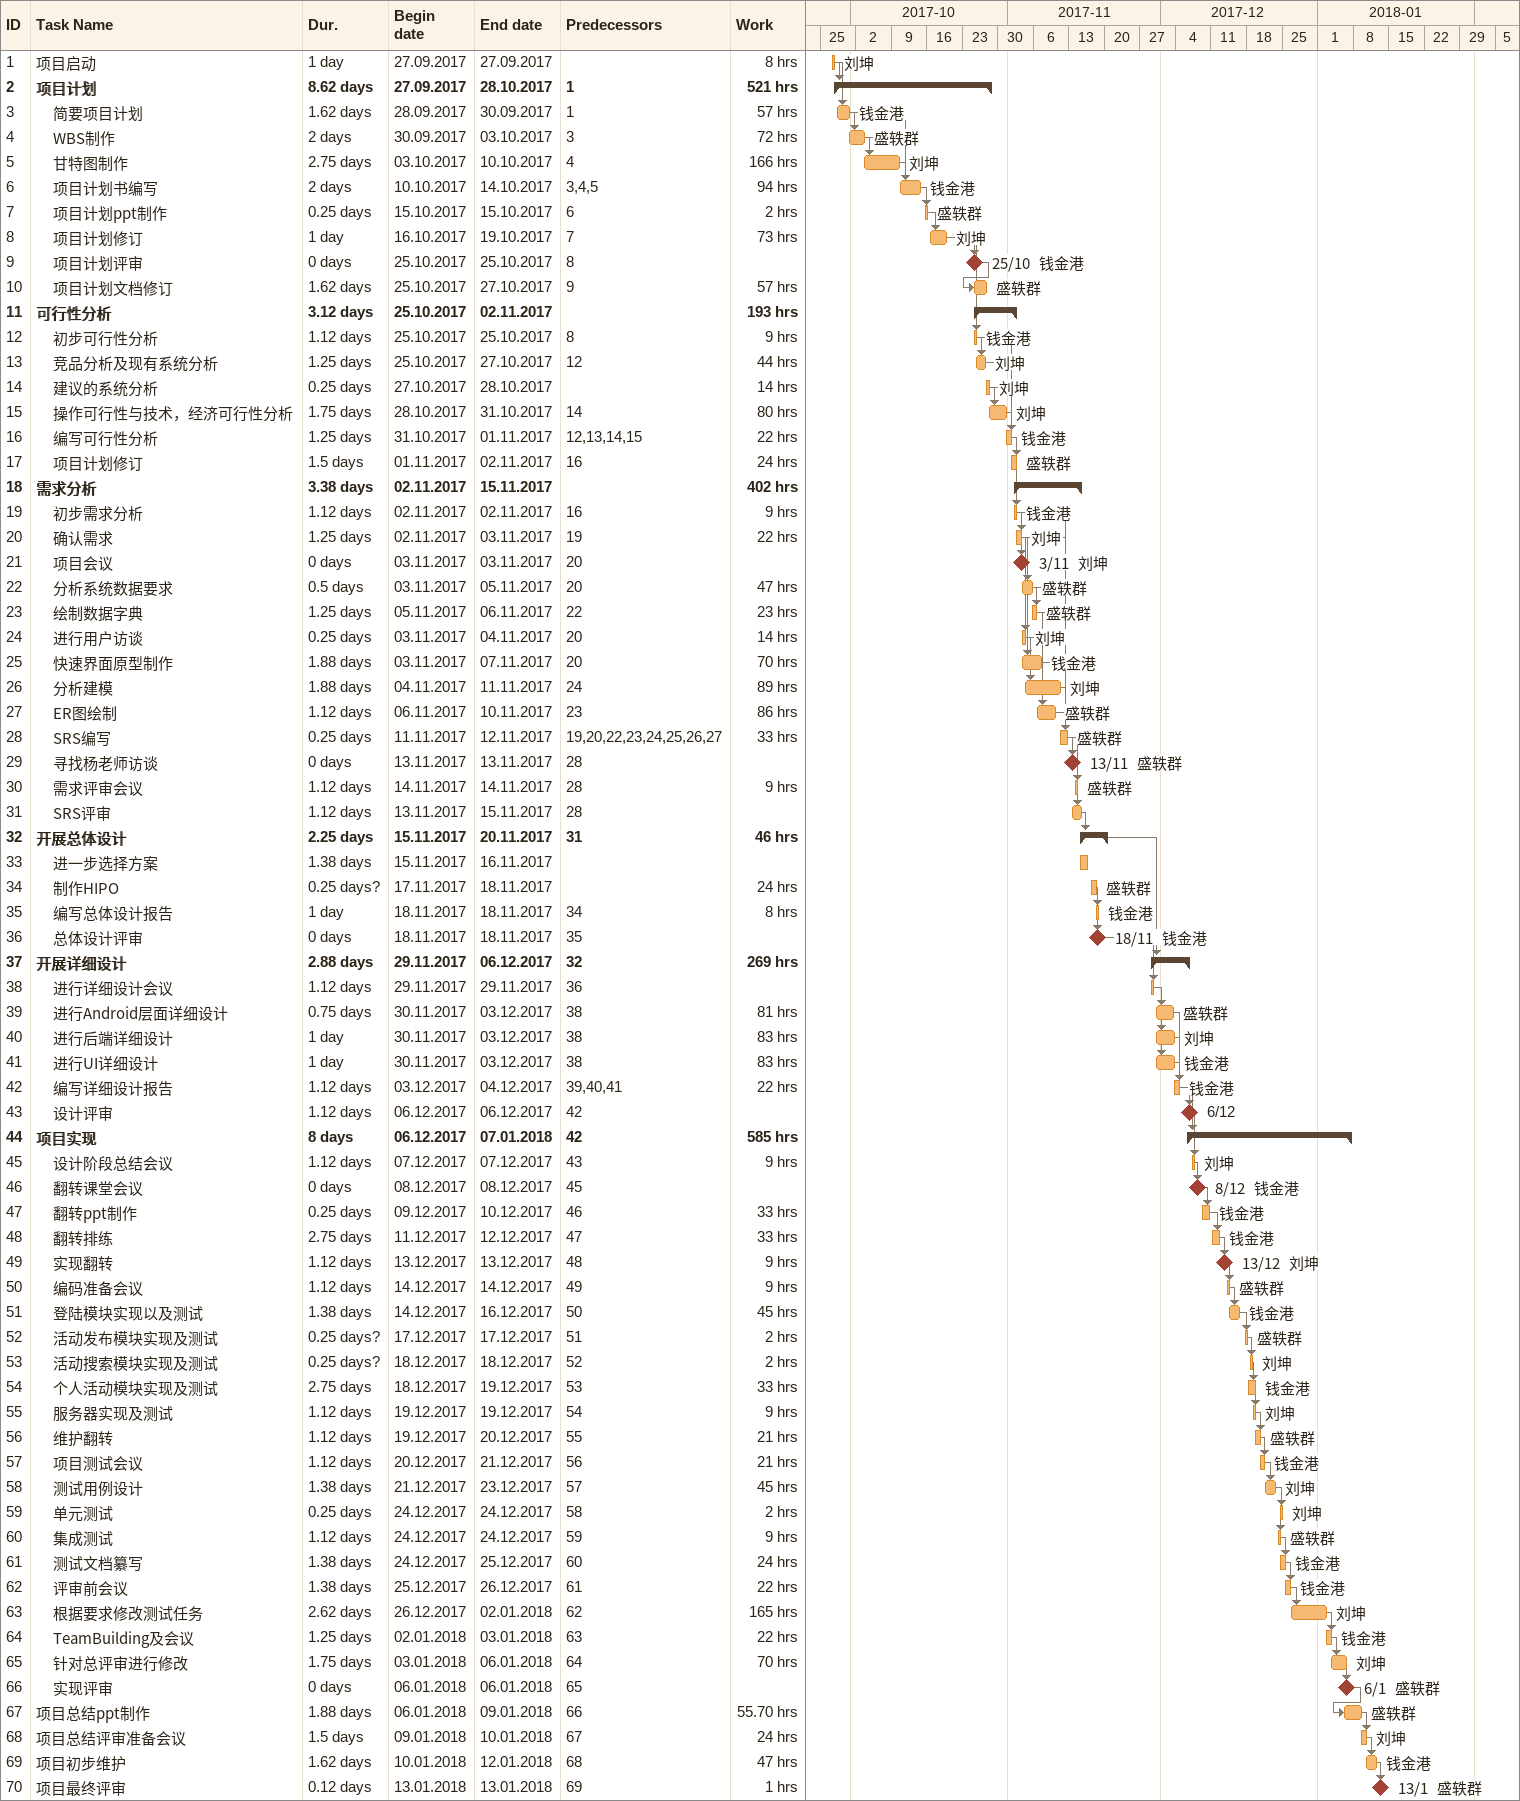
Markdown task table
| ID | Level | Task | Duration | Start | Finish | Predecessors | Resources | Work (h) |
|---|---|---|---|---|---|---|---|---|
| 1 | 1 | 项目启动 | 1d | 2017-09-27 | 2017-09-27 |  | 刘坤 | 8 |
| 2 | 1 | **项目计划** | 8.62d | 2017-09-27 | 2017-10-28 | 1 |  | 521 |
| 3 | 2 | 简要项目计划 | 1.62d | 2017-09-28 | 2017-09-30 | 1 | 钱金港 | 57 |
| 4 | 2 | WBS制作 | 2d | 2017-09-30 | 2017-10-03 | 3 | 盛轶群 | 72 |
| 5 | 2 | 甘特图制作 | 2.75d | 2017-10-03 | 2017-10-10 | 4 | 刘坤 | 166 |
| 6 | 2 | 项目计划书编写 | 2d | 2017-10-10 | 2017-10-14 | 3, 4, 5 | 钱金港 | 94 |
| 7 | 2 | 项目计划ppt制作 | 0.25d | 2017-10-15 | 2017-10-15 | 6 | 盛轶群 | 2 |
| 8 | 2 | 项目计划修订 | 1d | 2017-10-16 | 2017-10-19 | 7 | 刘坤 | 73 |
| 9 | 2 | 项目计划评审 | 0d | 2017-10-25 | 2017-10-25 | 8 | 钱金港 |  |
| 10 | 2 | 项目计划文档修订 | 1.62d | 2017-10-25 | 2017-10-27 | 9 | 盛轶群 | 57 |
| 11 | 1 | **可行性分析** | 3.12d | 2017-10-25 | 2017-11-02 |  |  | 193 |
| 12 | 2 | 初步可行性分析 | 1.12d | 2017-10-25 | 2017-10-25 | 8 | 钱金港 | 9 |
| 13 | 2 | 竞品分析及现有系统分析 | 1.25d | 2017-10-25 | 2017-10-27 | 12 | 刘坤 | 44 |
| 14 | 2 | 建议的系统分析 | 0.25d | 2017-10-27 | 2017-10-28 |  | 刘坤 | 14 |
| 15 | 2 | 操作可行性与技术，经济可行性分析 | 1.75d | 2017-10-28 | 2017-10-31 | 14 | 刘坤 | 80 |
| 16 | 2 | 编写可行性分析 | 1.25d | 2017-10-31 | 2017-11-01 | 12, 13, 14, 15 | 钱金港 | 22 |
| 17 | 2 | 项目计划修订 | 1.5d | 2017-11-01 | 2017-11-02 | 16 | 盛轶群 | 24 |
| 18 | 1 | **需求分析** | 3.38d | 2017-11-02 | 2017-11-15 |  |  | 402 |
| 19 | 2 | 初步需求分析 | 1.12d | 2017-11-02 | 2017-11-02 | 16 | 钱金港 | 9 |
| 20 | 2 | 确认需求 | 1.25d | 2017-11-02 | 2017-11-03 | 19 | 刘坤 | 22 |
| 21 | 2 | 项目会议 | 0d | 2017-11-03 | 2017-11-03 | 20 | 刘坤 |  |
| 22 | 2 | 分析系统数据要求 | 0.5d | 2017-11-03 | 2017-11-05 | 20 | 盛轶群 | 47 |
| 23 | 2 | 绘制数据字典 | 1.25d | 2017-11-05 | 2017-11-06 | 22 | 盛轶群 | 23 |
| 24 | 2 | 进行用户访谈 | 0.25d | 2017-11-03 | 2017-11-04 | 20 | 刘坤 | 14 |
| 25 | 2 | 快速界面原型制作 | 1.88d | 2017-11-03 | 2017-11-07 | 20 | 钱金港 | 70 |
| 26 | 2 | 分析建模 | 1.88d | 2017-11-04 | 2017-11-11 | 24 | 刘坤 | 89 |
| 27 | 2 | ER图绘制 | 1.12d | 2017-11-06 | 2017-11-10 | 23 | 盛轶群 | 86 |
| 28 | 2 | SRS编写 | 0.25d | 2017-11-11 | 2017-11-12 | 19, 20, 22, 23, 24, 25, 26, 27 | 盛轶群 | 33 |
| 29 | 2 | 寻找杨老师访谈 | 0d | 2017-11-13 | 2017-11-13 | 28 | 盛轶群 |  |
| 30 | 2 | 需求评审会议 | 1.12d | 2017-11-14 | 2017-11-14 | 28 | 盛轶群 | 9 |
| 31 | 2 | SRS评审 | 1.12d | 2017-11-13 | 2017-11-15 | 28 |  |  |
| 32 | 1 | **开展总体设计** | 2.25d | 2017-11-15 | 2017-11-20 | 31 |  | 46 |
| 33 | 2 | 进一步选择方案 | 1.38d | 2017-11-15 | 2017-11-16 |  |  |  |
| 34 | 2 | 制作HIPO | 0.25d? | 2017-11-17 | 2017-11-18 |  | 盛轶群 | 24 |
| 35 | 2 | 编写总体设计报告 | 1d | 2017-11-18 | 2017-11-18 | 34 | 钱金港 | 8 |
| 36 | 2 | 总体设计评审 | 0d | 2017-11-18 | 2017-11-18 | 35 | 钱金港 |  |
| 37 | 1 | **开展详细设计** | 2.88d | 2017-11-29 | 2017-12-06 | 32 |  | 269 |
| 38 | 2 | 进行详细设计会议 | 1.12d | 2017-11-29 | 2017-11-29 | 36 |  |  |
| 39 | 2 | 进行Android层面详细设计 | 0.75d | 2017-11-30 | 2017-12-03 | 38 | 盛轶群 | 81 |
| 40 | 2 | 进行后端详细设计 | 1d | 2017-11-30 | 2017-12-03 | 38 | 刘坤 | 83 |
| 41 | 2 | 进行UI详细设计 | 1d | 2017-11-30 | 2017-12-03 | 38 | 钱金港 | 83 |
| 42 | 2 | 编写详细设计报告 | 1.12d | 2017-12-03 | 2017-12-04 | 39, 40, 41 | 钱金港 | 22 |
| 43 | 2 | 设计评审 | 1.12d | 2017-12-06 | 2017-12-06 | 42 |  |  |
| 44 | 1 | **项目实现** | 8d | 2017-12-06 | 2018-01-07 | 42 |  | 585 |
| 45 | 2 | 设计阶段总结会议 | 1.12d | 2017-12-07 | 2017-12-07 | 43 | 刘坤 | 9 |
| 46 | 2 | 翻转课堂会议 | 0d | 2017-12-08 | 2017-12-08 | 45 | 钱金港 |  |
| 47 | 2 | 翻转ppt制作 | 0.25d | 2017-12-09 | 2017-12-10 | 46 | 钱金港 | 33 |
| 48 | 2 | 翻转排练 | 2.75d | 2017-12-11 | 2017-12-12 | 47 | 钱金港 | 33 |
| 49 | 2 | 实现翻转 | 1.12d | 2017-12-13 | 2017-12-13 | 48 | 刘坤 | 9 |
| 50 | 2 | 编码准备会议 | 1.12d | 2017-12-14 | 2017-12-14 | 49 | 盛轶群 | 9 |
| 51 | 2 | 登陆模块实现以及测试 | 1.38d | 2017-12-14 | 2017-12-16 | 50 | 钱金港 | 45 |
| 52 | 2 | 活动发布模块实现及测试 | 0.25d? | 2017-12-17 | 2017-12-17 | 51 | 盛轶群 | 2 |
| 53 | 2 | 活动搜索模块实现及测试 | 0.25d? | 2017-12-18 | 2017-12-18 | 52 | 刘坤 | 2 |
| 54 | 2 | 个人活动模块实现及测试 | 2.75d | 2017-12-18 | 2017-12-19 | 53 | 钱金港 | 33 |
| 55 | 2 | 服务器实现及测试 | 1.12d | 2017-12-19 | 2017-12-19 | 54 | 刘坤 | 9 |
| 56 | 2 | 维护翻转 | 1.12d | 2017-12-19 | 2017-12-20 | 55 | 盛轶群 | 21 |
| 57 | 2 | 项目测试会议 | 1.12d | 2017-12-20 | 2017-12-21 | 56 | 钱金港 | 21 |
| 58 | 2 | 测试用例设计 | 1.38d | 2017-12-21 | 2017-12-23 | 57 | 刘坤 | 45 |
| 59 | 2 | 单元测试 | 0.25d | 2017-12-24 | 2017-12-24 | 58 | 刘坤 | 2 |
| 60 | 2 | 集成测试 | 1.12d | 2017-12-24 | 2017-12-24 | 59 | 盛轶群 | 9 |
| 61 | 2 | 测试文档纂写 | 1.38d | 2017-12-24 | 2017-12-25 | 60 | 钱金港 | 24 |
| 62 | 2 | 评审前会议 | 1.38d | 2017-12-25 | 2017-12-26 | 61 | 钱金港 | 22 |
| 63 | 2 | 根据要求修改测试任务 | 2.62d | 2017-12-26 | 2018-01-02 | 62 | 刘坤 | 165 |
| 64 | 2 | TeamBuilding及会议 | 1.25d | 2018-01-02 | 2018-01-03 | 63 | 钱金港 | 22 |
| 65 | 2 | 针对总评审进行修改 | 1.75d | 2018-01-03 | 2018-01-06 | 64 | 刘坤 | 70 |
| 66 | 2 | 实现评审 | 0d | 2018-01-06 | 2018-01-06 | 65 | 盛轶群 |  |
| 67 | 1 | 项目总结ppt制作 | 1.88d | 2018-01-06 | 2018-01-09 | 66 | 盛轶群 | 55.70 |
| 68 | 1 | 项目总结评审准备会议 | 1.5d | 2018-01-09 | 2018-01-10 | 67 | 刘坤 | 24 |
| 69 | 1 | 项目初步维护 | 1.62d | 2018-01-10 | 2018-01-12 | 68 | 钱金港 | 47 |
| 70 | 1 | 项目最终评审 | 0.12d | 2018-01-13 | 2018-01-13 | 69 | 盛轶群 | 1 |
